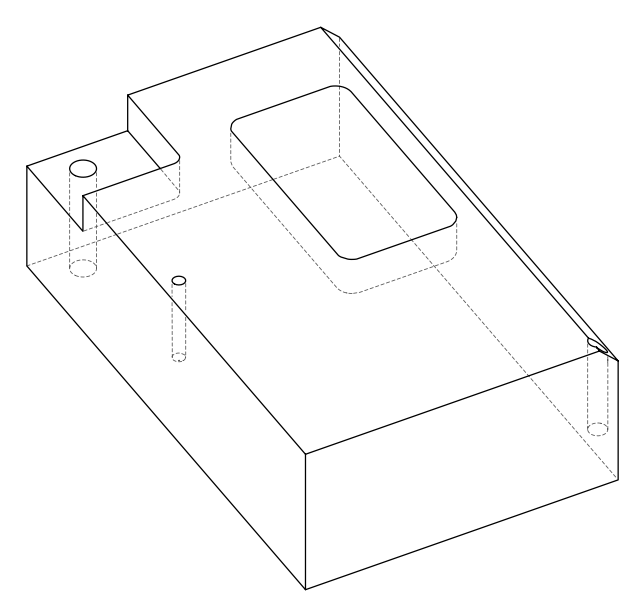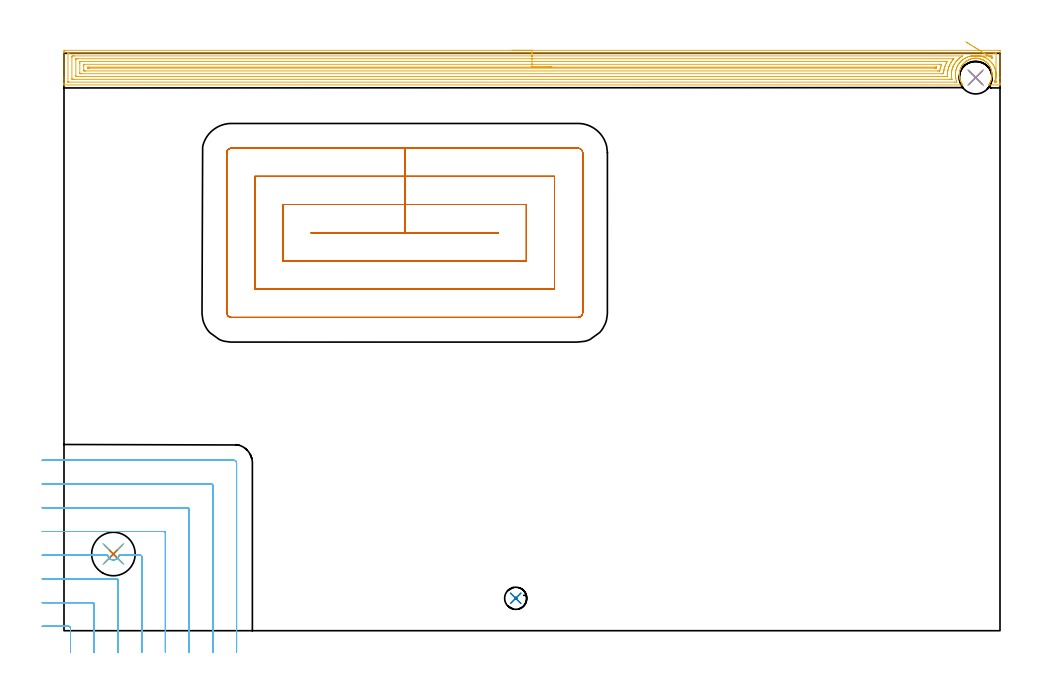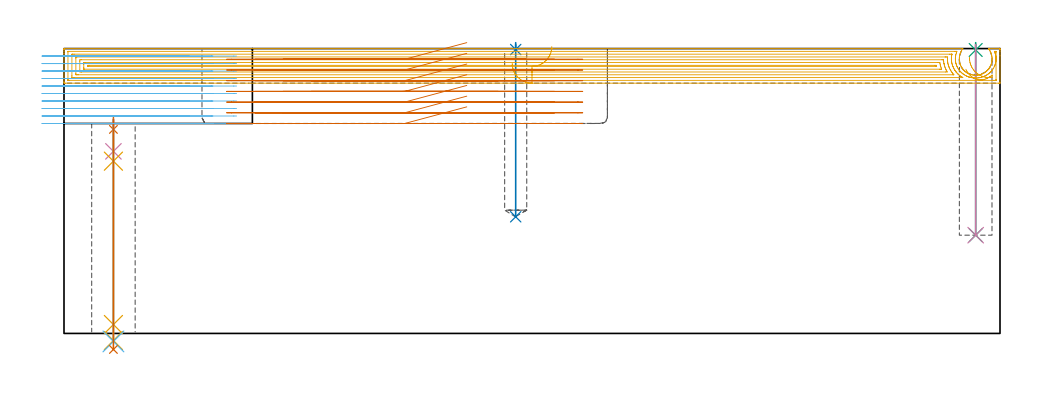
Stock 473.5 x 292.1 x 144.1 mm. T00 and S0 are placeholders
(PLAN: 13 operations, 10 tool changes, 70.8 min)
(1 SPOT_DRILL | STEP1HOLE | NXT0321_9005460120000 | 0.06 min | 4449 mm3)
(2 SPOT_DRILL_1 | STEP1POCKET | NXT0321_9005460120000 | 0.03 min | 2 mm3)
(3 SPOT_DRILL_2 | STEP1POCKET_1 | NXT0321_9005460120000 | 0.03 min | 40 mm3)
(4 DRILL_BLIND_HOLE_INTO_CENTER | STEP1HOLE | NXT0301_065 | 0.07 min | 723 mm3)
(5 GUN_DRILL_THROUGH_HOLE | STEP1HOLE | UGT0307_006 | 0.53 min | 5881 mm3)
(6 DRILL_TO_ENLARGE_THROUGH_HOLE | STEP1HOLE | NXT0301_104 | 0.46 min | 11011 mm3)
(7 DRILL_TO_ENLARGE_THROUGH_HOLE_1 | STEP1HOLE | UGT0301_053 | 0.47 min | 32586 mm3)
(8 DRILL_BLIND_HOLE_INTO_CENTER_1 | STEP1POCKET | UGT0301_223 | 0.35 min | 8117 mm3)
(9 DRILL_BLIND_HOLE_INTO_CENTER_2 | STEP1POCKET_1 | NXT0301_065 | 0.39 min | 6413 mm3)
(10 DRILL_TO_ENLARGE_BLIND_HOLE | STEP1POCKET_1 | UGT0301_376 | 0.39 min | 13712 mm3)
(11 AREA_MILL | FG_CHAMFER_SURFACE | UGT0205_001 | 26.4 min | 71372 mm3)
(12 MILL_CORNER_NOTCH_RECTANGULAR | CORNER_NOTCH_RECTANGULAR | NXT0201_012 | Follow Part, ap 4, ae 75% | 19.93 min | 325155 mm3)
(13 MILL_RECTANGULAR_POCKET | POCKET_RECTANGULAR_STRAIGHT | NXT0201_007 | Follow Part, ap 6.25, ae 75% | 21.69 min | 851059 mm3)
(TOOL NXT0321_9005460120000 | NC Spot Drill, 142deg, 12mm, Carbide, Uncoated | D12 PA142 FL30 Z2)
(TOOL NXT0301_065 | Carbide Drill 9.4mm [860.1-0940-075A1-MM 2214] | D9.4 PA140 FL98 Z2)
(TOOL UGT0307_006 | Gun Drill 9 mm | D9 PA130 FL24 Z1)
(TOOL NXT0301_104 | Carbide Drill 14mm [860.1-1400-112A1-MM 2214] | D14 PA140 FL123 Z2)
(TOOL UGT0301_053 | Twist Drill 22 mm | D22 PA118 FL150 Z2)
(TOOL UGT0301_223 | Twist Drill 11.2 mm | D11.2 PA118 FL90 Z2)
(TOOL UGT0301_376 | Twist Drill Flat Bottom 16.5 mm | D16.5 PA180 FL125 Z2)
(TOOL UGT0205_001 | Chamfer Mill 20 x 3 x 45 deg. | D20 FL50 Z2)
(TOOL NXT0201_012 | ENDMILL 16mm [2P460-1600-NA 1630] | D16 FL38 Z6)
(TOOL NXT0201_007 | ENDMILL 25mm [R216.25-25050GCK54P 1620] | D25 R3 FL54 Z5)
(OP 1 SPOT_DRILL)
G17 G21 G94 G90
T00 M6
G54
G17 G0 G90 X25. Y38.8 S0 M3
G43 Z154.1 H0
G94 G81 G98 Z103.2 F250. R109.2
G80
M5
M2
(OP 2 SPOT_DRILL_1)
G17 G21 G94 G90
T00 M6
G54
G17 G0 G90 X228.5 Y16.4 S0 M3
G43 Z154.1 H0
G94 G81 G98 Z143.618 F250. R147.1
G80
M5
M2
(OP 3 SPOT_DRILL_2)
G17 G21 G94 G90
T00 M6
G54
G17 G0 G90 X461.2 Y279.8 S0 M3
G43 Z154.1 H0
G94 G81 G98 Z143.386 F250. R147.1
G80
M5
M2
(OP 4 DRILL_BLIND_HOLE_INTO_CENTER)
G17 G21 G94 G90
T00 M6
G54
G17 G0 G90 X25. Y38.8 S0 M3
G43 Z154.1 H1
G94 G81 G98 Z92.1 F250. R108.2
G80
M5
M2
(OP 5 GUN_DRILL_THROUGH_HOLE)
G17 G21 G94 G90
T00 M6
G54
G17 G0 G90 X25. Y38.8 M8
G43 Z154.1 H0
Z102.509
S716 M3
G94 G1 Z87.139 F125. M26
G4 X.084
Z4.5 F250.
G4 X.084
Z-3.598 F125.
G4 X.084
M5
M9
G0 Z102.509
Z154.1
M2
(OP 6 DRILL_TO_ENLARGE_THROUGH_HOLE)
G17 G21 G94 G90
T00 M6
G54
G17 G0 G90 X25. Y38.8 S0 M3
G43 Z154.1 H1
G94 G73 G98 Z-4.048 F250. Q13.781 R108.2
G80
M5
M2
(OP 7 DRILL_TO_ENLARGE_THROUGH_HOLE_1)
G17 G21 G94 G90
T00 M6
G54
G17 G0 G90 X25. Y38.8 S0 M3
G43 Z154.1 H0
G94 G73 G98 Z-8.109 F250. Q19.052 R108.2
G80
M5
M2
(OP 8 DRILL_BLIND_HOLE_INTO_CENTER_1)
G17 G21 G94 G90
T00 M6
G54
G17 G0 G90 X228.5 Y16.4 S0 M3
G43 Z154.1 H0
G94 G81 G98 Z59. F250. R146.1
G80
M5
M2
(OP 9 DRILL_BLIND_HOLE_INTO_CENTER_2)
G17 G21 G94 G90
T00 M6
G54
G17 G0 G90 X461.2 Y279.8 S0 M3
G43 Z154.1 H1
G94 G81 G98 Z49.7 F250. R146.1
G80
M5
M2
(OP 10 DRILL_TO_ENLARGE_BLIND_HOLE)
G17 G21 G94 G90
T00 M6
G54
G17 G0 G90 X461.2 Y279.8 S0 M3
G43 Z154.1 H0
G94 G73 G98 Z49.7 F250. Q15.733 R146.1
G80
M5
M2
(OP 11 AREA_MILL)
G17 G21 G94 G90
T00 M6
G54
G17 G0 G90 X226.75 Y293.6 S1061 M3
G43 Z154.1 H0
Z136.6
G94 G1 X226.788 Z135.728 F250.
X226.902 Z134.864
X227.091 Z134.012
X227.353 Z133.18
X227.687 Z132.374
X228.09 Z131.6
X228.558 Z130.864
X229.09 Z130.172
X229.679 Z129.529
X230.322 Z128.94
X231.014 Z128.408
X231.75 Z127.94
X232.524 Z127.537
X233.33 Z127.203
X234.162 Z126.941
X235.014 Z126.752
X235.878 Z126.638
X236.75 Z126.6
X472.868
X473.353 Y293.595 Z126.603
X473.49 Y293.592 Z126.606
X473.5 Y293.45 Z126.747
Y279.762 Z140.433
Y277.385 Z142.81
Y276.657 Z143.543
Y276.437 Z143.763
X473.497 Y276.266 Z143.927
X473.49 Y276.102 Z144.089
X473.315 Y276.1 Z144.1
X467.966
X467.686 Y276.104 Z144.09
X467.752 Y276.203 Z143.993
X467.788 Y276.256 Z143.941
X467.934 Y276.464 Z143.736
X468.033 Y276.602 Z143.598
X468.302 Y277.007 Z143.193
X468.355 Y277.099 Z143.101
X468.59 Y277.542 Z142.658
X468.803 Y277.992 Z142.208
X468.982 Y278.436 Z141.764
X469.137 Y278.885 Z141.315
X469.196 Y279.085 Z141.115
X469.347 Y279.778 Z140.422
X469.422 Y280.224 Z139.976
X469.468 Y280.671 Z139.529
X469.49 Y281.117 Z139.083
X469.488 Y281.564 Z138.636
X469.462 Y282.011 Z138.189
X469.412 Y282.457 Z137.743
X469.336 Y282.905 Z137.295
X469.239 Y283.35 Z136.85
X469.196 Y283.515 Z136.685
X469.082 Y283.88 Z136.32
X468.952 Y284.243 Z135.957
X468.765 Y284.693 Z135.507
X468.551 Y285.136 Z135.064
X468.396 Y285.421 Z134.779
X468.302 Y285.592 Z134.608
X468.285 Y285.619 Z134.58
X468.214 Y285.728 Z134.467
X468.162 Y285.81 Z134.386
X468.015 Y286.028 Z134.17
X467.719 Y286.422 Z133.777
X467.408 Y286.804 Z133.394
X467.388 Y286.827 Z133.372
X467.302 Y286.921 Z133.277
X466.915 Y287.304 Z132.894
X466.846 Y287.367 Z132.83
X466.717 Y287.485 Z132.712
X466.514 Y287.671 Z132.528
X466.382 Y287.779 Z132.421
X466.336 Y287.815 Z132.385
X465.983 Y288.074 Z132.126
X465.712 Y288.256 Z131.943
X465.62 Y288.318 Z131.881
X465.281 Y288.519 Z131.68
X465.092 Y288.623 Z131.577
X464.936 Y288.707 Z131.491
X464.818 Y288.764 Z131.433
X464.726 Y288.809 Z131.389
X464.637 Y288.847 Z131.352
X464.282 Y288.996 Z131.201
X464.231 Y289.015 Z131.182
X463.832 Y289.162 Z131.035
X463.476 Y289.269 Z130.927
X463.387 Y289.296 Z130.901
X462.938 Y289.408 Z130.792
X462.492 Y289.491 Z130.708
X462.135 Y289.538 Z130.66
X462.044 Y289.55 Z130.648
X461.996 Y289.554 Z130.645
X461.597 Y289.582 Z130.611
X461.43 Y289.585 Z130.604
X461.358 Y289.59 Z130.605
X461.15 Y289.598 Z130.602
X461.134 Y289.597
X460.977 Y289.585 Z130.603
X460.844 Y289.581 Z130.612
X460.811 Y289.58 Z130.613
X460.703 Y289.576 Z130.619
X460.256 Y289.537 Z130.66
X459.808 Y289.473 Z130.725
X459.362 Y289.385 Z130.813
X458.913 Y289.267 Z130.926
X458.557 Y289.155 Z131.038
X458.468 Y289.128 Z131.067
X458.018 Y288.957 Z131.241
X457.665 Y288.803 Z131.397
X457.574 Y288.762 Z131.437
X457.463 Y288.707 Z131.491
X457.068 Y288.488 Z131.709
X456.68 Y288.255 Z131.944
X456.607 Y288.205 Z131.994
X456.368 Y288.04 Z132.158
X456.213 Y287.924 Z132.273
X456.065 Y287.814 Z132.384
X455.786 Y287.585 Z132.614
X455.68 Y287.485 Z132.711
X455.576 Y287.389 Z132.808
X455.436 Y287.26 Z132.939
X455.1 Y286.922 Z133.277
X454.936 Y286.739 Z133.461
X454.892 Y286.688 Z133.51
X454.828 Y286.606 Z133.588
X454.632 Y286.362 Z133.835
X454.533 Y286.225 Z133.974
X454.39 Y286.029 Z134.17
X454.198 Y285.728 Z134.468
X454.154 Y285.661 Z134.538
X454.085 Y285.555 Z134.645
X453.998 Y285.419 Z134.781
X453.847 Y285.136 Z135.064
X453.635 Y284.693 Z135.507
X453.449 Y284.243 Z135.957
X453.293 Y283.799 Z136.401
X453.162 Y283.35 Z136.85
X453.104 Y283.117 Z137.083
X452.992 Y282.457 Z137.743
X452.938 Y282.011 Z138.189
X452.912 Y281.564 Z138.636
X452.91 Y281.117 Z139.083
X452.932 Y280.671 Z139.529
X452.978 Y280.224 Z139.976
X453.047 Y279.778 Z140.422
X453.104 Y279.483 Z140.717
X453.269 Y278.885 Z141.315
X453.418 Y278.436 Z141.764
X453.597 Y277.992 Z142.208
X453.788 Y277.583 Z142.617
X453.998 Y277.179 Z143.021
X454.045 Y277.099 Z143.101
X454.338 Y276.647 Z143.553
X454.617 Y276.253 Z143.947
X454.649 Y276.206 Z143.99
X454.714 Y276.103 Z144.089
X454.533 Y276.1 Z144.1
X0.185
X0.01 Y276.102 Z144.089
X0.003 Y276.266 Z143.926
X0. Y276.437 Z143.763
Y276.657 Z143.543
Y277.385 Z142.81
Y278.627 Z141.57
Y280.02 Z140.176
Y292.936 Z127.261
X0.003 Y293.193 Z127.004
X0.01 Y293.592 Z126.605
X0.222 Y293.596 Z126.602
X0.633 Y293.6 Z126.6
X236.75
Y292.186 Z128.014
X470.316
X471.079 Y292.184 Z128.016
X471.459 Y292.18 Z128.02
X471.479 Y292.179 Z128.021
X471.49 Y292.17 Z128.03
X471.494 Y292.099 Z128.101
X471.498 Y291.988 Z128.212
X471.5 Y291.85 Z128.35
Y277.85 Z142.35
X471.498 Y277.712 Z142.488
X471.494 Y277.602 Z142.598
X471.49 Y277.53 Z142.67
X471.479 Y277.521 Z142.679
X471.459 Y277.52 Z142.68
X471.079 Y277.516 Z142.684
X470.945 Y277.517 Z142.683
X470.764 Y277.521 Z142.679
X470.702 Y277.529 Z142.671
X470.711 Y277.555 Z142.645
X470.762 Y277.695 Z142.505
X470.978 Y278.263 Z141.937
X471.005 Y278.336 Z141.864
X471.079 Y278.551 Z141.649
X471.202 Y279.021 Z141.179
X471.229 Y279.141 Z141.059
X471.281 Y279.387 Z140.813
X471.352 Y279.751 Z140.449
X471.397 Y280.02 Z140.18
X471.408 Y280.105 Z140.095
X471.452 Y280.532 Z139.668
X471.479 Y280.898 Z139.302
X471.48 Y280.917 Z139.283
X471.482 Y281.38 Z138.82
X471.475 Y281.776 Z138.424
X471.473 Y281.804 Z138.396
X471.428 Y282.311 Z137.889
X471.382 Y282.654 Z137.546
X471.347 Y282.868 Z137.332
X471.258 Y283.357 Z136.843
X471.214 Y283.533 Z136.667
X471.079 Y284.038 Z136.162
X470.945 Y284.411 Z135.789
X470.733 Y284.949 Z135.251
X470.58 Y285.289 Z134.911
X470.184 Y286.068 Z134.132
X470.125 Y286.167 Z134.033
X470.035 Y286.314 Z133.886
X469.505 Y287.046 Z133.154
X469.29 Y287.319 Z132.881
X469.006 Y287.65 Z132.55
X468.735 Y287.924 Z132.276
X468.396 Y288.253 Z131.947
X468.105 Y288.517 Z131.683
X467.756 Y288.802 Z131.398
X467.501 Y288.988 Z131.212
X466.872 Y289.42 Z130.78
X466.607 Y289.575 Z130.625
X466.418 Y289.68 Z130.52
X465.956 Y289.92 Z130.28
X465.712 Y290.032 Z130.168
X465.338 Y290.191 Z130.009
X464.818 Y290.387 Z129.813
X464.29 Y290.559 Z129.641
X463.924 Y290.658 Z129.542
X463.788 Y290.692 Z129.508
X463.029 Y290.847 Z129.353
X462.684 Y290.898 Z129.302
X462.135 Y290.959 Z129.241
X461.695 Y290.991 Z129.209
X461.241 Y291.004 Z129.196
X460.798 Y290.993 Z129.207
X460.346 Y290.965 Z129.235
X459.967 Y290.931 Z129.269
X459.452 Y290.859 Z129.341
X459.192 Y290.813 Z129.387
X458.557 Y290.678 Z129.522
X458.46 Y290.654 Z129.546
X458.097 Y290.559 Z129.641
X457.767 Y290.457 Z129.743
X457.722 Y290.442 Z129.758
X457.663 Y290.421 Z129.779
X457.12 Y290.214 Z129.986
X456.769 Y290.066 Z130.134
X456.498 Y289.946 Z130.254
X455.978 Y289.68 Z130.52
X455.874 Y289.623 Z130.577
X455.359 Y289.308 Z130.892
X454.98 Y289.052 Z131.148
X454.833 Y288.946 Z131.254
X454.645 Y288.802 Z131.398
X454.339 Y288.553 Z131.647
X454.085 Y288.333 Z131.867
X453.873 Y288.133 Z132.067
X453.66 Y287.924 Z132.276
X453.431 Y287.688 Z132.512
X453.191 Y287.424 Z132.776
X453.02 Y287.213 Z132.987
X452.892 Y287.046 Z133.154
X452.644 Y286.705 Z133.495
X452.283 Y286.167 Z134.033
X451.972 Y285.608 Z134.592
X451.819 Y285.289 Z134.911
X451.691 Y285.006 Z135.194
X451.449 Y284.411 Z135.789
X451.436 Y284.377 Z135.823
X451.402 Y284.281 Z135.919
X451.231 Y283.701 Z136.499
X451.187 Y283.533 Z136.667
X451.075 Y282.976 Z137.224
X451.021 Y282.654 Z137.546
X450.965 Y282.206 Z137.994
X450.933 Y281.776 Z138.424
X450.921 Y281.37 Z138.83
X450.93 Y280.898 Z139.302
X450.958 Y280.455 Z139.745
X451.008 Y280.02 Z140.18
X451.103 Y279.435 Z140.765
X451.171 Y279.141 Z141.059
X451.402 Y278.321 Z141.879
X451.43 Y278.236 Z141.964
X451.676 Y277.521 Z142.679
X451.593 Y277.519 Z142.681
X451.402 Y277.516 Z142.684
X451.27 Y277.515 Z142.685
X450.508 Y277.514 Z142.686
X2.421 Y277.515 Z142.685
X2.288 Y277.516 Z142.684
X2.056 Y277.521 Z142.679
X2.009 Y277.524 Z142.676
X2.005 Y277.557 Z142.643
X2.003 Y277.593 Z142.607
X2. Y277.798 Z142.402
Y291.85 Z128.35
X2.002 Y291.988 Z128.212
X2.006 Y292.099 Z128.101
X2.01 Y292.17 Z128.03
X2.021 Y292.179 Z128.021
X2.041 Y292.18 Z128.02
X2.421 Y292.185 Z128.015
X2.553 Y292.186 Z128.014
X236.75
Y290.772 Z129.428
X454.447 Y290.771 Z129.429
X454.563 Y290.77 Z129.43
X454.639 Y290.767 Z129.433
X454.665 Y290.766 Z129.434
X454.646 Y290.749 Z129.451
X454.337 Y290.559 Z129.641
X454.183 Y290.463 Z129.737
X454.085 Y290.402 Z129.798
X453.651 Y290.107 Z130.093
X453.191 Y289.78 Z130.42
X453.134 Y289.736 Z130.464
X453.066 Y289.68 Z130.52
X452.655 Y289.329 Z130.871
X452.297 Y289.009 Z131.191
X452.19 Y288.907 Z131.293
X452.085 Y288.802 Z131.398
X451.753 Y288.458 Z131.742
X451.402 Y288.066 Z132.134
X451.338 Y287.987 Z132.213
X451.289 Y287.924 Z132.276
X450.959 Y287.481 Z132.719
X450.656 Y287.046 Z133.154
X450.597 Y286.958 Z133.242
X450.508 Y286.82 Z133.38
X450.267 Y286.404 Z133.796
X450.134 Y286.167 Z134.033
X449.964 Y285.824 Z134.376
X449.721 Y285.289 Z134.911
X449.689 Y285.215 Z134.985
X449.614 Y285.026 Z135.174
X449.452 Y284.57 Z135.63
X449.401 Y284.411 Z135.789
X449.248 Y283.892 Z136.308
X449.167 Y283.533 Z136.667
X449.093 Y283.165 Z137.035
X449.013 Y282.654 Z137.546
X448.981 Y282.398 Z137.802
X448.933 Y281.776 Z138.424
X448.924 Y281.575 Z138.625
X448.93 Y280.898 Z139.302
X448.939 Y280.682 Z139.518
X449.002 Y280.02 Z140.18
X449.043 Y279.702 Z140.498
X449.17 Y278.974 Z141.226
X449.173 Y278.944 Z141.256
X449.172 Y278.935 Z141.265
X449.152 Y278.934 Z141.266
X448.935 Y278.93 Z141.27
X448.719 Y278.929 Z141.271
X448.042 Y278.928 Z141.272
X5.104 Y278.929 Z141.271
X4.424 Y278.932 Z141.268
X4.21 Y278.935 Z141.265
X4.01 Y278.942 Z141.258
X4.005 Y279.141 Z141.059
X4.001 Y279.346 Z140.854
X4. Y289.886 Z130.314
X4.005 Y290.559 Z129.641
X4.007 Y290.758 Z129.442
X4.21 Y290.764 Z129.436
X4.889 Y290.77 Z129.43
X5.104 Y290.771 Z129.429
X236.75 Y290.772 Z129.428
Y289.357 Z130.843
X449.614
X449.945 Y289.355 Z130.845
X450.086 Y289.352 Z130.848
X450.169 Y289.349 Z130.851
X449.657 Y288.759 Z131.441
X449.614 Y288.705 Z131.495
X449.277 Y288.255 Z131.945
X449.038 Y287.924 Z132.276
X448.909 Y287.738 Z132.462
X448.719 Y287.453 Z132.747
X448.565 Y287.197 Z133.003
X448.477 Y287.046 Z133.154
X448.245 Y286.633 Z133.567
X448.016 Y286.167 Z134.033
X447.955 Y286.039 Z134.161
X447.825 Y285.747 Z134.453
X447.695 Y285.417 Z134.783
X447.648 Y285.289 Z134.911
X447.466 Y284.763 Z135.437
X447.36 Y284.411 Z135.789
X447.265 Y284.082 Z136.118
X447.144 Y283.533 Z136.667
X447.109 Y283.357 Z136.843
X446.998 Y282.654 Z137.546
X446.99 Y282.596 Z137.604
X446.93 Y281.913 Z138.287
X446.923 Y281.784 Z138.416
Y281.776 Z138.424
X446.92 Y280.908 Z139.292
Y280.898 Z139.302
X446.93 Y280.683 Z139.517
X446.934 Y280.505 Z139.695
X446.93 Y280.35 Z139.85
X446.598 Y280.346 Z139.854
X446.036 Y280.344 Z139.856
X445.707 Y280.343 Z139.857
X6.563
X6.152 Y280.347 Z139.853
X6.077 Y280.35 Z139.85
X6.01 Y280.356 Z139.844
X6.007 Y280.46 Z139.74
X6. Y280.897 Z139.303
Y288.801 Z131.399
X6.007 Y289.241 Z130.959
X6.01 Y289.344 Z130.856
X6.14 Y289.35 Z130.85
X6.331 Y289.354 Z130.846
X6.893 Y289.357 Z130.843
X7.222
X236.75
Y287.943 Z132.257
X446.036
X446.815 Y287.924 Z132.276
X446.54 Y287.429 Z132.771
X446.331 Y287.046 Z133.154
X446.233 Y286.852 Z133.348
X446.036 Y286.441 Z133.759
X445.952 Y286.25 Z133.95
X445.919 Y286.167 Z134.033
X445.706 Y285.614 Z134.586
X445.59 Y285.289 Z134.911
X445.48 Y284.957 Z135.243
X445.317 Y284.411 Z135.789
X445.28 Y284.275 Z135.925
X445.142 Y283.655 Z136.545
X445.122 Y283.552 Z136.648
X445.118 Y283.533 Z136.667
X445.009 Y282.785 Z137.415
X444.995 Y282.654 Z137.546
X444.932 Y281.982 Z138.218
X444.912 Y281.776 Z138.424
X444.266 Y281.757 Z138.443
X444.247
X8.682 Y281.758 Z138.442
X8.01 Y281.776 Z138.424
X8.001 Y282.444 Z137.756
Y287.046 Z133.154
X8.004 Y287.711 Z132.489
X8.01 Y287.924 Z132.276
X8.663 Y287.943 Z132.257
X8.682
X236.75
Y286.529 Z133.671
X442.985
X443.353 Y286.528 Z133.672
X443.884 Y286.524 Z133.676
X443.934 Y286.522 Z133.678
X443.963 Y286.51 Z133.69
X443.948 Y286.462 Z133.738
X443.841 Y286.167 Z134.033
X443.713 Y285.814 Z134.386
X443.532 Y285.289 Z134.911
X443.488 Y285.156 Z135.044
X443.353 Y284.704 Z135.496
X443.295 Y284.468 Z135.732
X443.282 Y284.411 Z135.789
X443.145 Y283.737 Z136.463
X443.051 Y283.238 Z136.962
X443.039 Y283.178 Z137.022
X442.949 Y283.175 Z137.025
X442.825 Y283.173 Z137.027
X442.458 Y283.171 Z137.029
X441.932
X10.838 Y283.172 Z137.028
X10.471 Y283.174 Z137.026
X10.103 Y283.178 Z137.022
X10.01 Y283.18 Z137.02
X10.006 Y283.255 Z136.945
X10.002 Y283.379 Z136.821
X10.001 Y283.533 Z136.667
X10. Y283.995 Z136.205
Y285.751 Z134.449
X10.001 Y286.167 Z134.033
X10.003 Y286.398 Z133.802
X10.008 Y286.513 Z133.687
X10.01 Y286.522 Z133.678
X10.019 Y286.525 Z133.675
X10.05 Y286.527 Z133.673
X10.103 Y286.529 Z133.671
X236.75
Y285.115 Z135.085
X440.847
X441.354 Y285.112 Z135.088
X441.396 Y285.11 Z135.09
X441.415 Y285.109 Z135.091
Y285.095 Z135.105
X441.396 Y285.008 Z135.192
X441.361 Y284.865 Z135.335
X441.308 Y284.662 Z135.538
X441.288 Y284.595 Z135.605
X441.208 Y284.592 Z135.608
X440.67 Y284.587 Z135.613
X440.492 Y284.586 Z135.614
X12.799
X12.26 Y284.588 Z135.612
X12.077 Y284.59 Z135.61
X12.009 Y284.594 Z135.606
X12.006 Y284.613 Z135.587
X12.001 Y284.664 Z135.536
Y284.744 Z135.456
X12.003 Y284.858 Z135.342
X12.01 Y285.07 Z135.13
X12.025 Y285.109 Z135.091
X12.26 Y285.114 Z135.086
X236.75 Y285.115 Z135.085
X237.622 Z135.123
X238.486 Z135.237
X239.338 Z135.426
X240.17 Z135.688
X240.976 Z136.022
X241.75 Z136.425
X242.486 Z136.894
X243.178 Z137.425
X243.821 Z138.014
X244.41 Z138.657
X244.942 Z139.35
X245.41 Z140.085
X245.813 Z140.859
X246.147 Z141.665
X246.409 Z142.497
X246.598 Z143.349
X246.712 Z144.214
X246.75 Z145.085
G0 Z154.1
X458.046 Y290.467
Z139.738
G1 X458.057 Z138.865
X458.144 Y290.47 Z137.997
X458.307 Y290.475 Z137.14
X458.543 Y290.482 Z136.301
X458.852 Y290.492 Z135.485
X459.231 Y290.503 Z134.699
X459.677 Y290.517 Z133.949
X460.186 Y290.533 Z133.241
X460.755 Y290.55 Z132.58
X461.38 Y290.57 Z131.971
X462.055 Y290.59 Z131.419
X462.775 Y290.612 Z130.928
X463.536 Y290.636 Z130.502
X464.331 Y290.66 Z130.143
X465.154 Y290.686 Z129.855
X465.999 Y290.712 Z129.64
X466.86 Y290.738 Z129.5
X467.73 Y290.765 Z129.435
X467.818 Y290.767 Z129.433
X467.962 Y290.77 Z129.43
X468.179 Y290.771 Z129.429
X468.396
X469.076 Y290.768 Z129.432
X469.29 Y290.764 Z129.436
X469.493 Y290.758 Z129.442
X469.5 Y289.773 Z130.427
X469.499 Y289.68 Z130.52
X469.497 Y289.588 Z130.612
X469.495 Y289.57 Z130.63
X469.494 Y289.566 Z130.634
X469.469 Y289.584 Z130.616
X469.34 Y289.68 Z130.52
X469.29 Y289.719 Z130.481
X469.117 Y289.85 Z130.35
X468.396 Y290.345 Z129.855
X468.265 Y290.43 Z129.77
X468.063 Y290.559 Z129.641
X467.836 Y290.699 Z129.501
X467.73 Y290.765 Z129.435
X467.059 Y291.18 Z129.063
X466.363 Y291.611 Z128.761
X465.647 Y292.054 Z128.531
X464.918 Y292.506 Z128.376
X464.179 Y292.963 Z128.296
X463.437 Y293.422 Z128.292
X462.698 Y293.88 Z128.364
X461.967 Y294.333 Z128.511
X461.25 Y294.777 Z128.733
X460.552 Y295.209 Z129.028
X459.878 Y295.626 Z129.393
X459.234 Y296.025 Z129.826
X458.624 Y296.402 Z130.323
X458.054 Y296.755 Z130.88
X457.527 Y297.082 Z131.494
X457.048 Y297.378 Z132.16
X456.619 Y297.644 Z132.872
X456.246 Y297.875 Z133.626
G0 Z154.1
M5
M2
(OP 12 MILL_CORNER_NOTCH_RECTANGULAR)
G17 G21 G94 G90
T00 M6
G54
G17 G0 G90 X3.3 Y-11. S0 M3
G43 Z154.1 H1
Z140.31
G94 G1 Y-8. F250.
Y1.406 F500.
G3 X2.506 Y2.2 R0.8
G1 X-8.
X-11. F250.
G0 Z154.1
X15.3 Y-11.
Z140.31
G1 Y-8.
Y13.406 F500.
G3 X14.506 Y14.2 R0.8
G1 X-8.
X-11. F250.
G0 Z154.1
X27.3 Y-11.
Z140.31
G1 Y-8.
Y25.406 F500.
G3 X26.506 Y26.2 R0.8
G1 X-8.
X-11. F250.
G0 Z154.1
X39.3 Y-11.
Z140.31
G1 Y-8.
Y37.405 F500.
G3 X38.505 Y38.2 R0.8
G1 X27.931
G2 X27.7 Y37.513 R2.98
X23.852 Y36.037 R2.996
X22.11 Y38.025 R2.993
G1 X22.069 Y38.2
X-8.
X-11. F250.
G0 Z154.1
X51.3 Y-11.
Z140.31
G1 Y-8.
Y49.405 F500.
G3 X50.505 Y50.2 R0.8
G1 X-8.
X-11. F250.
G0 Z154.1
X63.3 Y-11.
Z140.31
G1 Y-8.
Y61.405 F500.
G3 X62.505 Y62.2 R0.8
G1 X-8.
X-11. F250.
G0 Z154.1
X75.3 Y-11.
Z140.31
G1 Y-8.
Y73.404 F500.
G3 X74.504 Y74.2 R0.8
G1 X-8.
X-11. F250.
G0 Z154.1
X87.3 Y-11.
Z140.31
G1 Y-8.
Y84.8 F500.
G3 X85.9 Y86.2 R1.4
G1 X-8.
X-11. F250.
G0 Z154.1
X3.3 Y-11.
Z136.52
G1 Y-8.
Y1.406 F500.
G3 X2.506 Y2.2 R0.8
G1 X-8.
X-11. F250.
G0 Z154.1
X15.3 Y-11.
Z136.52
G1 Y-8.
Y13.406 F500.
G3 X14.506 Y14.2 R0.8
G1 X-8.
X-11. F250.
G0 Z154.1
X27.3 Y-11.
Z136.52
G1 Y-8.
Y25.406 F500.
G3 X26.506 Y26.2 R0.8
G1 X-8.
X-11. F250.
G0 Z154.1
X39.3 Y-11.
Z136.52
G1 Y-8.
Y37.405 F500.
G3 X38.505 Y38.2 R0.8
G1 X27.931
G2 X27.7 Y37.513 R2.981
X23.848 Y36.039 R2.995
X22.816 Y36.755 R2.991
X22.11 Y38.025 R2.993
G1 X22.069 Y38.2
X-8.
X-11. F250.
G0 Z154.1
X51.3 Y-11.
Z136.52
G1 Y-8.
Y49.405 F500.
G3 X50.505 Y50.2 R0.8
G1 X-8.
X-11. F250.
G0 Z154.1
X63.3 Y-11.
Z136.52
G1 Y-8.
Y61.405 F500.
G3 X62.505 Y62.2 R0.8
G1 X-8.
X-11. F250.
G0 Z154.1
X75.3 Y-11.
Z136.52
G1 Y-8.
Y73.404 F500.
G3 X74.504 Y74.2 R0.8
G1 X-8.
X-11. F250.
G0 Z154.1
X87.3 Y-11.
Z136.52
G1 Y-8.
Y84.8 F500.
G3 X85.9 Y86.2 R1.4
G1 X-8.
X-11. F250.
G0 Z154.1
X3.3 Y-11.
Z132.73
G1 Y-8.
Y1.406 F500.
G3 X2.506 Y2.2 R0.8
G1 X-8.
X-11. F250.
G0 Z154.1
X15.3 Y-11.
Z132.73
G1 Y-8.
Y13.406 F500.
G3 X14.506 Y14.2 R0.8
G1 X-8.
X-11. F250.
G0 Z154.1
X27.3 Y-11.
Z132.73
G1 Y-8.
Y25.406 F500.
G3 X26.506 Y26.2 R0.8
G1 X-8.
X-11. F250.
G0 Z154.1
X39.3 Y-11.
Z132.73
G1 Y-8.
Y37.405 F500.
G3 X38.505 Y38.2 R0.8
G1 X27.931
G2 X27.7 Y37.513 R2.981
X23.848 Y36.039 R2.995
X22.816 Y36.755 R2.991
X22.11 Y38.025 R2.993
G1 X22.069 Y38.2
X-8.
X-11. F250.
G0 Z154.1
X51.3 Y-11.
Z132.73
G1 Y-8.
Y49.405 F500.
G3 X50.505 Y50.2 R0.8
G1 X-8.
X-11. F250.
G0 Z154.1
X63.3 Y-11.
Z132.73
G1 Y-8.
Y61.405 F500.
G3 X62.505 Y62.2 R0.8
G1 X-8.
X-11. F250.
G0 Z154.1
X75.3 Y-11.
Z132.73
G1 Y-8.
Y73.405 F500.
G3 X74.505 Y74.2 R0.8
G1 X-8.
X-11. F250.
G0 Z154.1
X87.3 Y-11.
Z132.73
G1 Y-8.
Y84.8 F500.
G3 X85.9 Y86.2 R1.4
G1 X-8.
X-11. F250.
G0 Z154.1
X3.3 Y-11.
Z128.94
G1 Y-8.
Y1.406 F500.
G3 X2.506 Y2.2 R0.8
G1 X-8.
X-11. F250.
G0 Z154.1
X15.3 Y-11.
Z128.94
G1 Y-8.
Y13.406 F500.
G3 X14.506 Y14.2 R0.8
G1 X-8.
X-11. F250.
G0 Z154.1
X27.3 Y-11.
Z128.94
G1 Y-8.
Y25.406 F500.
G3 X26.506 Y26.2 R0.8
G1 X-8.
X-11. F250.
G0 Z154.1
X39.3 Y-11.
Z128.94
G1 Y-8.
Y37.405 F500.
G3 X38.505 Y38.2 R0.8
G1 X27.931
G2 X27.7 Y37.513 R2.98
X23.852 Y36.037 R2.996
X22.11 Y38.025 R2.993
G1 X22.069 Y38.2
X-8.
X-11. F250.
G0 Z154.1
X51.3 Y-11.
Z128.94
G1 Y-8.
Y49.405 F500.
G3 X50.505 Y50.2 R0.8
G1 X-8.
X-11. F250.
G0 Z154.1
X63.3 Y-11.
Z128.94
G1 Y-8.
Y61.405 F500.
G3 X62.505 Y62.2 R0.8
G1 X-8.
X-11. F250.
G0 Z154.1
X75.3 Y-11.
Z128.94
G1 Y-8.
Y73.404 F500.
G3 X74.504 Y74.2 R0.8
G1 X-8.
X-11. F250.
G0 Z154.1
X87.3 Y-11.
Z128.94
G1 Y-8.
Y84.8 F500.
G3 X85.9 Y86.2 R1.4
G1 X-8.
X-11. F250.
G0 Z154.1
X3.3 Y-11.
Z125.15
G1 Y-8.
Y1.406 F500.
G3 X2.506 Y2.2 R0.8
G1 X-8.
X-11. F250.
G0 Z154.1
X15.3 Y-11.
Z125.15
G1 Y-8.
Y13.406 F500.
G3 X14.506 Y14.2 R0.8
G1 X-8.
X-11. F250.
G0 Z154.1
X27.3 Y-11.
Z125.15
G1 Y-8.
Y25.406 F500.
G3 X26.506 Y26.2 R0.8
G1 X-8.
X-11. F250.
G0 Z154.1
X39.3 Y-11.
Z125.15
G1 Y-8.
Y37.405 F500.
G3 X38.505 Y38.2 R0.8
G1 X27.931
G2 X27.7 Y37.513 R2.98
X23.852 Y36.037 R2.996
X22.11 Y38.025 R2.993
G1 X22.069 Y38.2
X-8.
X-11. F250.
G0 Z154.1
X51.3 Y-11.
Z125.15
G1 Y-8.
Y49.405 F500.
G3 X50.505 Y50.2 R0.8
G1 X-8.
X-11. F250.
G0 Z154.1
X63.3 Y-11.
Z125.15
G1 Y-8.
Y61.405 F500.
G3 X62.505 Y62.2 R0.8
G1 X-8.
X-11. F250.
G0 Z154.1
X75.3 Y-11.
Z125.15
G1 Y-8.
Y73.404 F500.
G3 X74.504 Y74.2 R0.8
G1 X-8.
X-11. F250.
G0 Z154.1
X87.3 Y-11.
Z125.15
G1 Y-8.
Y84.8 F500.
G3 X85.9 Y86.2 R1.4
G1 X-8.
X-11. F250.
G0 Z154.1
X3.3 Y-11.
Z121.36
G1 Y-8.
Y1.406 F500.
G3 X2.506 Y2.2 R0.8
G1 X-8.
X-11. F250.
G0 Z154.1
X15.3 Y-11.
Z121.36
G1 Y-8.
Y13.406 F500.
G3 X14.506 Y14.2 R0.8
G1 X-8.
X-11. F250.
G0 Z154.1
X27.3 Y-11.
Z121.36
G1 Y-8.
Y25.406 F500.
G3 X26.506 Y26.2 R0.8
G1 X-8.
X-11. F250.
G0 Z154.1
X39.3 Y-11.
Z121.36
G1 Y-8.
Y37.405 F500.
G3 X38.505 Y38.2 R0.8
G1 X27.931
G2 X27.7 Y37.513 R2.981
X23.849 Y36.038 R2.996
X22.813 Y36.759 R2.992
X22.11 Y38.025 R2.993
G1 X22.069 Y38.2
X-8.
X-11. F250.
G0 Z154.1
X51.3 Y-11.
Z121.36
G1 Y-8.
Y49.405 F500.
G3 X50.505 Y50.2 R0.8
G1 X-8.
X-11. F250.
G0 Z154.1
X63.3 Y-11.
Z121.36
G1 Y-8.
Y61.405 F500.
G3 X62.505 Y62.2 R0.8
G1 X-8.
X-11. F250.
G0 Z154.1
X75.3 Y-11.
Z121.36
G1 Y-8.
Y73.404 F500.
G3 X74.504 Y74.2 R0.8
G1 X-8.
X-11. F250.
G0 Z154.1
X87.3 Y-11.
Z121.36
G1 Y-8.
Y84.8 F500.
G3 X85.9 Y86.2 R1.4
G1 X-8.
X-11. F250.
G0 Z154.1
X3.3 Y-11.
Z117.57
G1 Y-8.
Y1.406 F500.
G3 X2.506 Y2.2 R0.8
G1 X-8.
X-11. F250.
G0 Z154.1
X15.3 Y-11.
Z117.57
G1 Y-8.
Y13.406 F500.
G3 X14.506 Y14.2 R0.8
G1 X-8.
X-11. F250.
G0 Z154.1
X27.3 Y-11.
Z117.57
G1 Y-8.
Y25.406 F500.
G3 X26.506 Y26.2 R0.8
G1 X-8.
X-11. F250.
G0 Z154.1
X39.3 Y-11.
Z117.57
G1 Y-8.
Y37.405 F500.
G3 X38.505 Y38.2 R0.8
G1 X27.931
G2 X27.7 Y37.513 R2.981
X23.849 Y36.038 R2.996
X22.813 Y36.759 R2.992
X22.11 Y38.025 R2.993
G1 X22.069 Y38.2
X-8.
X-11. F250.
G0 Z154.1
X51.3 Y-11.
Z117.57
G1 Y-8.
Y49.405 F500.
G3 X50.505 Y50.2 R0.8
G1 X-8.
X-11. F250.
G0 Z154.1
X63.3 Y-11.
Z117.57
G1 Y-8.
Y61.405 F500.
G3 X62.505 Y62.2 R0.8
G1 X-8.
X-11. F250.
G0 Z154.1
X75.3 Y-11.
Z117.57
G1 Y-8.
Y73.404 F500.
G3 X74.504 Y74.2 R0.8
G1 X-8.
X-11. F250.
G0 Z154.1
X87.3 Y-11.
Z117.57
G1 Y-8.
Y84.8 F500.
G3 X85.9 Y86.2 R1.4
G1 X-8.
X-11. F250.
G0 Z154.1
X3.3 Y-11.
Z113.78
G1 Y-8.
Y1.406 F500.
G3 X2.506 Y2.2 R0.8
G1 X-8.
X-11. F250.
G0 Z154.1
X15.3 Y-11.
Z113.78
G1 Y-8.
Y13.406 F500.
G3 X14.506 Y14.2 R0.8
G1 X-8.
X-11. F250.
G0 Z154.1
X27.3 Y-11.
Z113.78
G1 Y-8.
Y25.406 F500.
G3 X26.506 Y26.2 R0.8
G1 X-8.
X-11. F250.
G0 Z154.1
X39.3 Y-11.
Z113.78
G1 Y-8.
Y37.405 F500.
G3 X38.505 Y38.2 R0.8
G1 X27.931
G2 X27.7 Y37.513 R2.98
X23.852 Y36.037 R2.996
X22.11 Y38.025 R2.993
G1 X22.069 Y38.2
X-8.
X-11. F250.
G0 Z154.1
X51.3 Y-11.
Z113.78
G1 Y-8.
Y49.405 F500.
G3 X50.505 Y50.2 R0.8
G1 X-8.
X-11. F250.
G0 Z154.1
X63.3 Y-11.
Z113.78
G1 Y-8.
Y61.405 F500.
G3 X62.505 Y62.2 R0.8
G1 X-8.
X-11. F250.
G0 Z154.1
X75.3 Y-11.
Z113.78
G1 Y-8.
Y73.404 F500.
G3 X74.504 Y74.2 R0.8
G1 X-8.
X-11. F250.
G0 Z154.1
X87.3 Y-11.
Z113.78
G1 Y-8.
Y84.8 F500.
G3 X85.9 Y86.2 R1.4
G1 X-8.
X-11. F250.
G0 Z154.1
X3.3 Y-11.
Z109.99
G1 Y-8.
Y1.406 F500.
G3 X2.506 Y2.2 R0.8
G1 X-8.
X-11. F250.
G0 Z154.1
X15.3 Y-11.
Z109.99
G1 Y-8.
Y13.406 F500.
G3 X14.506 Y14.2 R0.8
G1 X-8.
X-11. F250.
G0 Z154.1
X27.3 Y-11.
Z109.99
G1 Y-8.
Y25.406 F500.
G3 X26.506 Y26.2 R0.8
G1 X-8.
X-11. F250.
G0 Z154.1
X39.3 Y-11.
Z109.99
G1 Y-8.
Y37.405 F500.
G3 X38.505 Y38.2 R0.8
G1 X27.931
G2 X27.7 Y37.513 R2.98
X23.852 Y36.037 R2.996
X22.11 Y38.025 R2.993
G1 X22.069 Y38.2
X-8.
X-11. F250.
G0 Z154.1
X51.3 Y-11.
Z109.99
G1 Y-8.
Y49.405 F500.
G3 X50.505 Y50.2 R0.8
G1 X-8.
X-11. F250.
G0 Z154.1
X63.3 Y-11.
Z109.99
G1 Y-8.
Y61.405 F500.
G3 X62.505 Y62.2 R0.8
G1 X-8.
X-11. F250.
G0 Z154.1
X75.3 Y-11.
Z109.99
G1 Y-8.
Y73.404 F500.
G3 X74.504 Y74.2 R0.8
G1 X-8.
X-11. F250.
G0 Z154.1
X87.3 Y-11.
Z109.99
G1 Y-8.
Y84.8 F500.
G3 X85.9 Y86.2 R1.4
G1 X-8.
X-11. F250.
G0 Z154.1
X3.3 Y-11.
Z106.2
G1 Y-8.
Y1.406 F500.
G3 X2.506 Y2.2 R0.8
G1 X-8.
X-11. F250.
G0 Z154.1
X15.3 Y-11.
Z106.2
G1 Y-8.
Y13.406 F500.
G3 X14.506 Y14.2 R0.8
G1 X-8.
X-11. F250.
G0 Z154.1
X27.3 Y-11.
Z106.2
G1 Y-8.
Y25.406 F500.
G3 X26.506 Y26.2 R0.8
G1 X-8.
X-11. F250.
G0 Z154.1
X39.3 Y-11.
Z106.2
G1 Y-8.
Y37.405 F500.
G3 X38.505 Y38.2 R0.8
G1 X27.931
G2 X27.7 Y37.513 R2.981
X23.851 Y36.038 R2.996
X22.818 Y36.754 R2.992
X22.11 Y38.025 R2.993
G1 X22.069 Y38.2
X-8.
X-11. F250.
G0 Z154.1
X51.3 Y-11.
Z106.2
G1 Y-8.
Y49.405 F500.
G3 X50.505 Y50.2 R0.8
G1 X-8.
X-11. F250.
G0 Z154.1
X63.3 Y-11.
Z106.2
G1 Y-8.
Y61.405 F500.
G3 X62.505 Y62.2 R0.8
G1 X-8.
X-11. F250.
G0 Z154.1
X75.3 Y-11.
Z106.2
G1 Y-8.
Y73.404 F500.
G3 X74.504 Y74.2 R0.8
G1 X-8.
X-11. F250.
G0 Z154.1
X87.3 Y-11.
Z106.2
G1 Y-8.
Y84.8 F500.
G3 X85.9 Y86.2 R1.4
G1 X-8.
X-11. F250.
G0 Z154.1
M5
M2
(OP 13 MILL_RECTANGULAR_POCKET)
G17 G21 G94 G90
T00 M6
G54
G17 G0 G90 X203.752 Y201.35 S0 M3
G43 Z154.1 H1
Z147.1
G94 G1 X172.35 Z138.686 F250.
X125.05 F500.
Y201.25
X219.65
Y201.35
X172.35
Y215.6
X110.8
Y187.
X233.9
Y215.6
X172.35
Y229.85
X96.55
Y172.75
X248.15
Y229.85
X172.35
Y244.1
X84.7
G3 X82.3 Y241.7 R2.4
G1 Y160.9
G3 X84.7 Y158.5 R2.4
G1 X260.
G3 X262.4 Y160.9 R2.4
G1 Y241.7
G3 X260. Y244.1 R2.4
G1 X172.35
X171.35
G0 X203.752 Y201.35 Z141.686
G1 X172.35 Z133.271 F250.
X125.05 F500.
Y201.25
X219.65
Y201.35
X172.35
Y215.6
X110.8
Y187.
X233.9
Y215.6
X172.35
Y229.85
X96.55
Y172.75
X248.15
Y229.85
X172.35
Y244.1
X84.7
G3 X82.3 Y241.7 R2.4
G1 Y160.9
G3 X84.7 Y158.5 R2.4
G1 X260.
G3 X262.4 Y160.9 R2.4
G1 Y241.7
G3 X260. Y244.1 R2.4
G1 X172.35
X171.35
G0 X203.752 Y201.35 Z136.271
G1 X172.35 Z127.857 F250.
X125.05 F500.
Y201.25
X219.65
Y201.35
X172.35
Y215.6
X110.8
Y187.
X233.9
Y215.6
X172.35
Y229.85
X96.55
Y172.75
X248.15
Y229.85
X172.35
Y244.1
X84.7
G3 X82.3 Y241.7 R2.4
G1 Y160.9
G3 X84.7 Y158.5 R2.4
G1 X260.
G3 X262.4 Y160.9 R2.4
G1 Y241.7
G3 X260. Y244.1 R2.4
G1 X172.35
X171.35
G0 X203.752 Y201.35 Z130.857
G1 X172.35 Z122.443 F250.
X125.05 F500.
Y201.25
X219.65
Y201.35
X172.35
Y215.6
X110.8
Y187.
X233.9
Y215.6
X172.35
Y229.85
X96.55
Y172.75
X248.15
Y229.85
X172.35
Y244.1
X84.7
G3 X82.3 Y241.7 R2.4
G1 Y160.9
G3 X84.7 Y158.5 R2.4
G1 X260.
G3 X262.4 Y160.9 R2.4
G1 Y241.7
G3 X260. Y244.1 R2.4
G1 X172.35
X171.35
G0 X203.752 Y201.35 Z125.443
G1 X172.35 Z117.029 F250.
X125.05 F500.
Y201.25
X219.65
Y201.35
X172.35
Y215.6
X110.8
Y187.
X233.9
Y215.6
X172.35
Y229.85
X96.55
Y172.75
X248.15
Y229.85
X172.35
Y244.1
X84.7
G3 X82.3 Y241.7 R2.4
G1 Y160.9
G3 X84.7 Y158.5 R2.4
G1 X260.
G3 X262.4 Y160.9 R2.4
G1 Y241.7
G3 X260. Y244.1 R2.4
G1 X172.35
X171.35
G0 X203.752 Y201.35 Z120.029
G1 X172.35 Z111.614 F250.
X125.05 F500.
Y201.25
X219.65
Y201.35
X172.35
Y215.6
X110.8
Y187.
X233.9
Y215.6
X172.35
Y229.85
X96.55
Y172.75
X248.15
Y229.85
X172.35
Y244.1
X84.7
G3 X82.3 Y241.7 R2.4
G1 Y160.9
G3 X84.7 Y158.5 R2.4
G1 X260.
G3 X262.4 Y160.9 R2.4
G1 Y241.7
G3 X260. Y244.1 R2.4
G1 X172.35
X171.35
G0 X203.752 Y201.35 Z114.614
G1 X172.35 Z106.2 F250.
X125.05 F500.
Y201.25
X219.65
Y201.35
X172.35
Y215.6
X110.8
Y187.
X233.9
Y215.6
X172.35
Y229.85
X96.55
Y172.75
X248.15
Y229.85
X172.35
Y244.1
X84.7
G3 X82.3 Y241.7 R2.4
G1 Y160.9
G3 X84.7 Y158.5 R2.4
G1 X260.
G3 X262.4 Y160.9 R2.4
G1 Y241.7
G3 X260. Y244.1 R2.4
G1 X172.35
X171.35
G0 Z154.1
M5
M2
